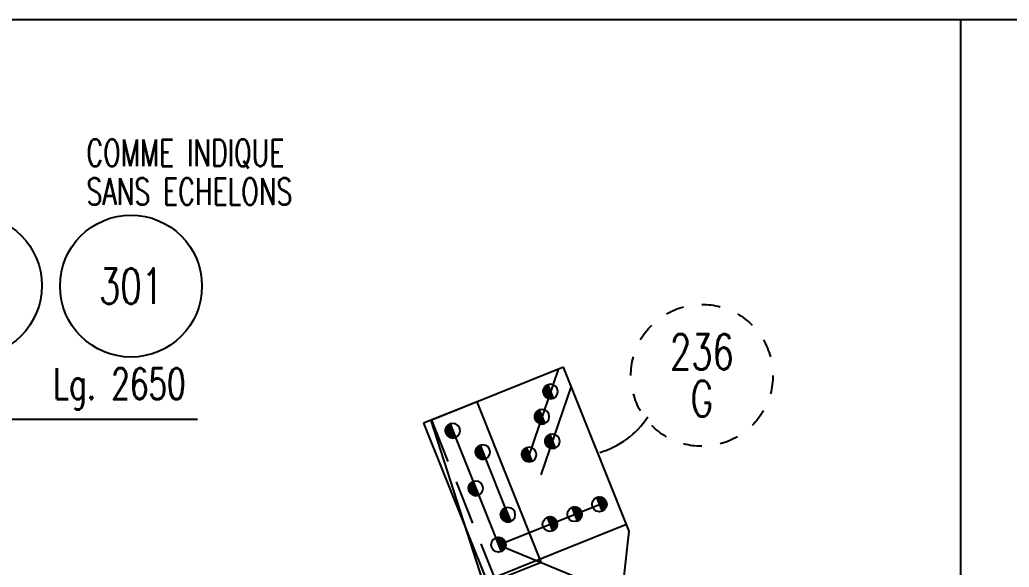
# Model space of a CAD drawing. Extents: x 512897 to 529117, y 6597 to 18077.
# Drawn here: x 520170 to 522401, y 16843 to 18077 of the extents above; entities that cross this region are included whole.
import ezdxf
from ezdxf.enums import TextEntityAlignment as Align

# ---------------------------------------------------------------- set-up
doc = ezdxf.new("R2010")
doc.units = 0
doc.header["$LTSCALE"] = 200
doc.header["$MEASUREMENT"] = 0
doc.linetypes.add('DASHED', pattern=[0.75, 0.5, -0.25])
doc.layers.get('0').update_dxf_attribs({"linetype": 'CONTINUOUS'})
for name, color, linetype in [('ASSI', 6, 'CONTINUOUS'), ('BOLLINI_1', 7, 'CONTINUOUS'), ('FORI', 2, 'CONTINUOUS'), ('LINEA_ANG', 2, 'CONTINUOUS'), ('LINEE_PIASTRA', 2, 'CONTINUOUS'), ('LINEE_PIASTRE', 2, 'CONTINUOUS'), ('LS', 7, 'CONTINUOUS'), ('TESTI_A_P', 7, 'CONTINUOUS'), ('TRAT-Y', 7, 'DASHED')]:
    doc.layers.add(name, color=color, linetype=linetype)
doc.styles.add('QUOTE', font='ROMANS8.SHX', dxfattribs={"width": 0.7})
doc.styles.add('RQL', font='ROMANS8.SHX', dxfattribs={"width": 0.7})
doc.styles.add('RS', font='ROMANS8.shx', dxfattribs={"width": 0.7})
doc.styles.get("Standard").update_dxf_attribs({"font": 'ROMANS8.SHX', "width": 0.7})

# ---------------------------------------------------------------- blocks, each defined once
blk = doc.blocks.new('ASSE98')
blk.add_line((0, 0), (1, 0))
at = {"color": 7, "style": 'QUOTE', "width": 0.5, "flags": 1}
for tag, p in [('TI', (1.38308, 6.82731)), ('DI_S', (1.38308, 6.42178)), ('D_S', (1.38308, 6.02092)), ('E_S', (1.38308, 5.68065)), ('NFORI', (1.36454, 5.29792)), ('ALAR', (1.36349, 4.93246)), ('FAM', (1.3775, 4.54645)), ('ALA', (1.38308, 4.19257)), ('DISP2', (1.38308, 3.84971)), ('DISP1', (1.38308, 3.50686)), ('PINZAF', (1.38308, 3.164)), ('PINZAI', (1.38308, 2.82114)), ('TRP', (1.38308, 2.47829)), ('NP', (1.38308, 2.13543)), ('SV', (1.38308, 1.79257)), ('PESO', (1.38308, 1.44971)), ('QUA', (1.38308, 1.10686)), ('LUN', (1.38308, 0.764)), ('PROF', (1.38308, 0.42114)), ('POS', (1.38308, 0.07829))]:
    blk.add_attdef(tag, p, '', height=0.2, dxfattribs=at)
at = {"color": 7, "flags": 1}
for tag, p in [('LAV1', (3.07431, 6.82847)), ('LAV2', (3.07431, 6.49513)), ('LAV3', (3.07431, 6.1618)), ('LAV4', (3.07431, 5.82847)), ('LAV5', (3.07431, 5.49513)), ('LAV6', (3.07431, 5.1618)), ('LAV7', (3.07431, 4.82847)), ('LAV8', (3.07431, 4.49513)), ('LAV9', (3.07431, 4.1618)), ('LAV10', (3.07431, 3.82847))]:
    blk.add_attdef(tag, p, '', height=0.2, dxfattribs=at)
blk = doc.blocks.new('20')
at = {"color": 0}
for p, q in [((0, 0.98), (0.02, 1)), ((0, 0.94), (0.06, 1)), ((1, -0.01), (0, 0.99)), ((0, 0.89), (0.1, 0.99)), ((0, 0.85), (0.14, 0.99)), ((0, 0.8), (0.18, 0.98)), ((0, 0.76), (0.22, 0.98)), ((0, 0.71), (0.25, 0.97)), ((0, 0.67), (0.29, 0.96)), ((1, -0.05), (0, 0.95)), ((0, 0.62), (0.32, 0.95)), ((0, 0.58), (0.36, 0.93)), ((0, 0.53), (0.39, 0.92)), ((0, 0.49), (0.42, 0.91)), ((1, -0.09), (0, 0.9)), ((0, 0.44), (0.45, 0.89)), ((0, 0.4), (0.48, 0.88)), ((0.99, -0.13), (0, 0.86)), ((0, 0.35), (0.51, 0.86)), ((0, 0.31), (0.54, 0.84)), ((0, 0.26), (0.56, 0.83)), ((0.99, -0.17), (0, 0.81)), ((0, 0.22), (0.59, 0.81)), ((0, 0.17), (0.61, 0.79)), ((0.98, -0.21), (0, 0.77)), ((0, 0.13), (0.64, 0.77)), ((0, 0.08), (0.66, 0.75)), ((0, 0.04), (0.69, 0.73)), ((0.97, -0.25), (0, 0.72)), ((0, -0.01), (0.71, 0.7)), ((0.96, -0.28), (0, 0.68)), ((0, -0.05), (0.73, 0.68)), ((0, -0.1), (0.75, 0.66)), ((0.95, -0.32), (0, 0.63)), ((0, -0.14), (0.77, 0.63)), ((0, -0.19), (0.79, 0.61)), ((0.94, -0.35), (0, 0.59)), ((0, -0.23), (0.81, 0.58)), ((0, -0.28), (0.83, 0.56)), ((0.92, -0.38), (0, 0.54)), ((0, -0.32), (0.85, 0.53)), ((0.91, -0.41), (0, 0.5)), ((0, -0.36), (0.87, 0.5)), ((0, -0.41), (0.88, 0.47)), ((0.9, -0.44), (0, 0.45)), ((0, -0.45), (0.9, 0.44)), ((0.88, -0.47), (0, 0.41)), ((0, -0.5), (0.91, 0.41)), ((0, -0.54), (0.92, 0.38)), ((0.87, -0.5), (0, 0.36)), ((0, -0.59), (0.94, 0.35)), ((0.85, -0.53), (0, 0.32)), ((0, -0.63), (0.95, 0.31)), ((0, -0.68), (0.96, 0.28)), ((0.83, -0.56), (0, 0.27)), ((0, -0.72), (0.97, 0.25)), ((0.81, -0.58), (0, 0.23)), ((0, -0.77), (0.98, 0.21)), ((0.79, -0.61), (0, 0.18)), ((0, -0.81), (0.99, 0.17)), ((0.77, -0.63), (0, 0.14)), ((0, -0.86), (0.99, 0.13)), ((0.75, -0.66), (0, 0.09)), ((0, -0.9), (1, 0.09)), ((0.73, -0.68), (0, 0.05)), ((0, -0.95), (1, 0.05)), ((0.71, -0.7), (0, 0.01)), ((0, -0.99), (1, 0.01)), ((1, 0.04), (0.04, 1)), ((1, 0.09), (0.09, 1)), ((0.99, 0.14), (0.14, 0.99)), ((0.98, 0.19), (0.19, 0.98)), ((0.97, 0.25), (0.25, 0.97)), ((0.95, 0.31), (0.31, 0.95)), ((0.92, 0.38), (0.38, 0.92)), ((0.88, 0.47), (0.47, 0.88)), ((0.81, 0.59), (0.59, 0.81)), ((0.69, -0.73), (0, -0.04)), ((0.66, -0.75), (0, -0.08)), ((0.64, -0.77), (0, -0.13)), ((0.61, -0.79), (0, -0.17)), ((0.59, -0.81), (0, -0.22)), ((0.56, -0.83), (0, -0.26)), ((0.54, -0.84), (0, -0.31)), ((0.51, -0.86), (0, -0.35)), ((0.48, -0.88), (0, -0.4)), ((0.45, -0.89), (0, -0.44)), ((0.42, -0.91), (0, -0.49)), ((0.39, -0.92), (0, -0.53)), ((0.36, -0.93), (0, -0.58)), ((0.32, -0.95), (0, -0.62)), ((0.29, -0.96), (0, -0.67)), ((0.25, -0.97), (0, -0.71)), ((0.22, -0.98), (0, -0.76)), ((0.18, -0.98), (0, -0.8)), ((0.14, -0.99), (0, -0.85)), ((0.1, -0.99), (0, -0.89)), ((0.04, -1), (1, -0.04)), ((0.09, -1), (1, -0.09)), ((0.14, -0.99), (0.99, -0.14)), ((0.19, -0.98), (0.98, -0.19)), ((0.25, -0.97), (0.97, -0.25)), ((0.31, -0.95), (0.95, -0.31)), ((0.38, -0.92), (0.92, -0.38)), ((0.47, -0.88), (0.88, -0.47)), ((0.59, -0.81), (0.81, -0.59))]:
    blk.add_line(p, q, dxfattribs=at)
blk.add_line((0, 1), (0, -1))
blk.add_circle((0, 0), 1)
blk = doc.blocks.new('xxx')
blk.add_circle((0, 0), 8)
at = {"color": 3, "style": 'RQL', "width": 0.7}
blk.add_attdef('POS', text='', height=4, dxfattribs=at).set_placement((0, 0), align=Align.MIDDLE)
at = {"color": 3, "style": 'RQL', "width": 0.7, "flags": 1}
blk.add_attdef('POS1', (-0.39, -5.42), '', height=2, dxfattribs=at)
at = {"style": 'RQL', "width": 0.7, "flags": 1}
blk.add_attdef('TIPO', (-0.39, -8.66), '', height=2, dxfattribs=at)
blk = doc.blocks.new('www')
at = {"linetype": 'Continuous'}
for start, end in [(90, 105), (120, 135), (60, 75), (30, 45), (150, 165), (0, 15), (180, 195), (330, 345), (210, 225), (300, 315), (240, 255), (270, 285)]:
    blk.add_arc((0, 0), 8, start, end, dxfattribs=at)
at = {"color": 3, "style": 'RQL', "width": 0.7}
for tag, p in [('POS3', (0, 0.65)), ('POS2', (0, -4.63))]:
    blk.add_attdef(tag, text='', height=4, dxfattribs=at).set_placement(p, align=Align.CENTER)
at = {"style": 'RQL', "width": 0.7, "flags": 1}
blk.add_attdef('TIPO', text='', height=3, dxfattribs=at).set_placement((0, 0), align=Align.MIDDLE_CENTER)

msp = doc.modelspace()

# ---------------------------------------------------------------- linework, layer by layer
at = {"layer": 'LINEA_ANG'}
for p, q in [((521201.056, 17215.292), (521080.379, 17166.949)), ((521345.713, 16854.188), (521201.056, 17215.292)), ((521080.379, 17166.949), (521225.036, 16805.846)), ((521225.036, 16805.846), (521345.713, 16854.188))]:
    msp.add_line(p, q, dxfattribs=at)
at = {"layer": 'LINEE_PIASTRA'}
for p, q in [((521097.026, 17173.481), (521274.835, 16622.057)), ((521506.973, 16585.78), (521543.938, 16923.765))]:
    msp.add_line(p, q, dxfattribs=at)
at = {"layer": 'LINEE_PIASTRE'}
for p, q in [((521395.934, 17293.222), (521097.026, 17173.481)), ((521543.938, 16923.765), (521395.934, 17293.222))]:
    msp.add_line(p, q, dxfattribs=at)
at = {"layer": 'LS', "color": 6}
for p, q in [((522291.227, 18076.558), (522291.227, 9563.608)), ((521383.712, 17288.326), (521318.547, 17096.581)), ((521413.078, 17250.426), (521345.157, 17050.571)), ((519865.453, 17176.393), (520570.83, 17176.393)), ((521146.309, 17150.27), (521249.365, 16893.016)), ((521214.113, 17102.024), (521270.685, 16960.805)), ((521249.365, 16893.016), (521476.795, 16984.123)), ((521537.989, 16938.616), (521208.556, 16806.646)), ((521249.365, 16893.016), (521497.826, 16790.263))]:
    msp.add_line(p, q, dxfattribs=at)
at = {"layer": 'LS', "color": 8}
msp.add_lwpolyline([(512897.246, 18076.558), (512897.246, 6596.558), (525617.246, 6596.558), (525617.246, 8196.558), (529117.246, 8196.558), (529117.246, 18076.558), (512897.246, 18076.558)], close=True, dxfattribs=at)
at = {"layer": 'LS', "color": 6}
msp.add_arc((521425.132, 17285.598), 191.615, 285.86876, 326.97693, dxfattribs=at)
at = {"layer": 'TRAT-Y'}
msp.add_line((521098.016, 17174.014), (521242.673, 16812.911), dxfattribs=at)

# ---------------------------------------------------------------- block references
at = {"layer": 'ASSI'}
ref = msp.add_blockref('ASSE98', (521210.449, 16796.829), dxfattribs=dict(at, xscale=2650, zscale=2650, rotation=280.9154326102453))
ref.add_attrib('LUN', '2650', (520376.126, 17221.128), dxfattribs={"layer": '0', "color": 2, "height": 70, "style": 'QUOTE', "width": 0.7})
ref.add_attrib('SV', 'Lg.', (520245.393, 17221.128), dxfattribs={"layer": '0', "color": 2, "height": 70, "style": 'QUOTE', "width": 0.7})
at = {"layer": 'ASSI', "xscale": 388.9999999999999, "rotation": 291.8308652204697}
msp.add_blockref('ASSE98', (521080.32, 17167.095), dxfattribs=at)
at = {"layer": 'BOLLINI_1', "xscale": 19.9979999999523, "yscale": 19.9979999999523, "zscale": 19.9979999999523}
for p, values in [((520059.79, 17477.404), {'POS': '300'}), ((520420.745, 17476.26), {'POS': '301'})]:
    msp.add_blockref('xxx', p, dxfattribs=at).add_auto_attribs(values)
at = {"layer": 'FORI', "yscale": 16.5, "zscale": 16.5}
for p, xscale, rotation in [((521366.813, 17238.603), -16.5, 21.83086522046968), ((521347.507, 17181.794), -16.5, 21.83086522046968), ((521146.309, 17150.27), -16.5, 21.83086522046968), ((521370.899, 17126.316), -16.5, 21.83086522046968), ((521214.113, 17102.024), -16.5, 21.83086522046968), ((521318.547, 17096.581), -16.5, 21.83086522046968), ((521198.371, 17020.31), -16.5, 21.83086522046968), ((521476.795, 16984.123), 16.5, 21.83086522046971), ((521270.685, 16960.805), -16.5, 21.83086522046968), ((521421.097, 16961.811), 16.5, 21.83086522046971), ((521365.4, 16939.499), 16.5, 21.83086522046971), ((521249.365, 16893.016), 16.5, 21.83086522046971)]:
    msp.add_blockref('20', p, dxfattribs=dict(at, xscale=xscale, rotation=rotation))
at = {"layer": 'LS', "color": 6}
ref = msp.add_blockref('www', (521708.046, 17275.074), dxfattribs=dict(at, xscale=-19.99999999999997, yscale=19.99999999999997, zscale=19.99999999999996))
ref.add_attrib('POS3', '236', dxfattribs={"layer": '0', "color": 3, "height": 80, "style": 'RQL', "width": 0.7}).set_placement((521708.046, 17288.013), align=Align.CENTER)
ref.add_attrib('POS2', 'G', dxfattribs={"layer": '0', "color": 3, "height": 80, "style": 'RQL', "width": 0.7}).set_placement((521708.046, 17182.465), align=Align.CENTER)

# ---------------------------------------------------------------- texts
at = {"layer": 'TESTI_A_P', "style": 'RS', "width": 0.7}
for s, p in [('COMME INDIQUE', (520320.149, 17746.89)), ('SANS ECHELONS', (520320.149, 17659.359))]:
    msp.add_text(s, height=60, dxfattribs=at).set_placement(p)

doc.saveas('drawing.dxf')
